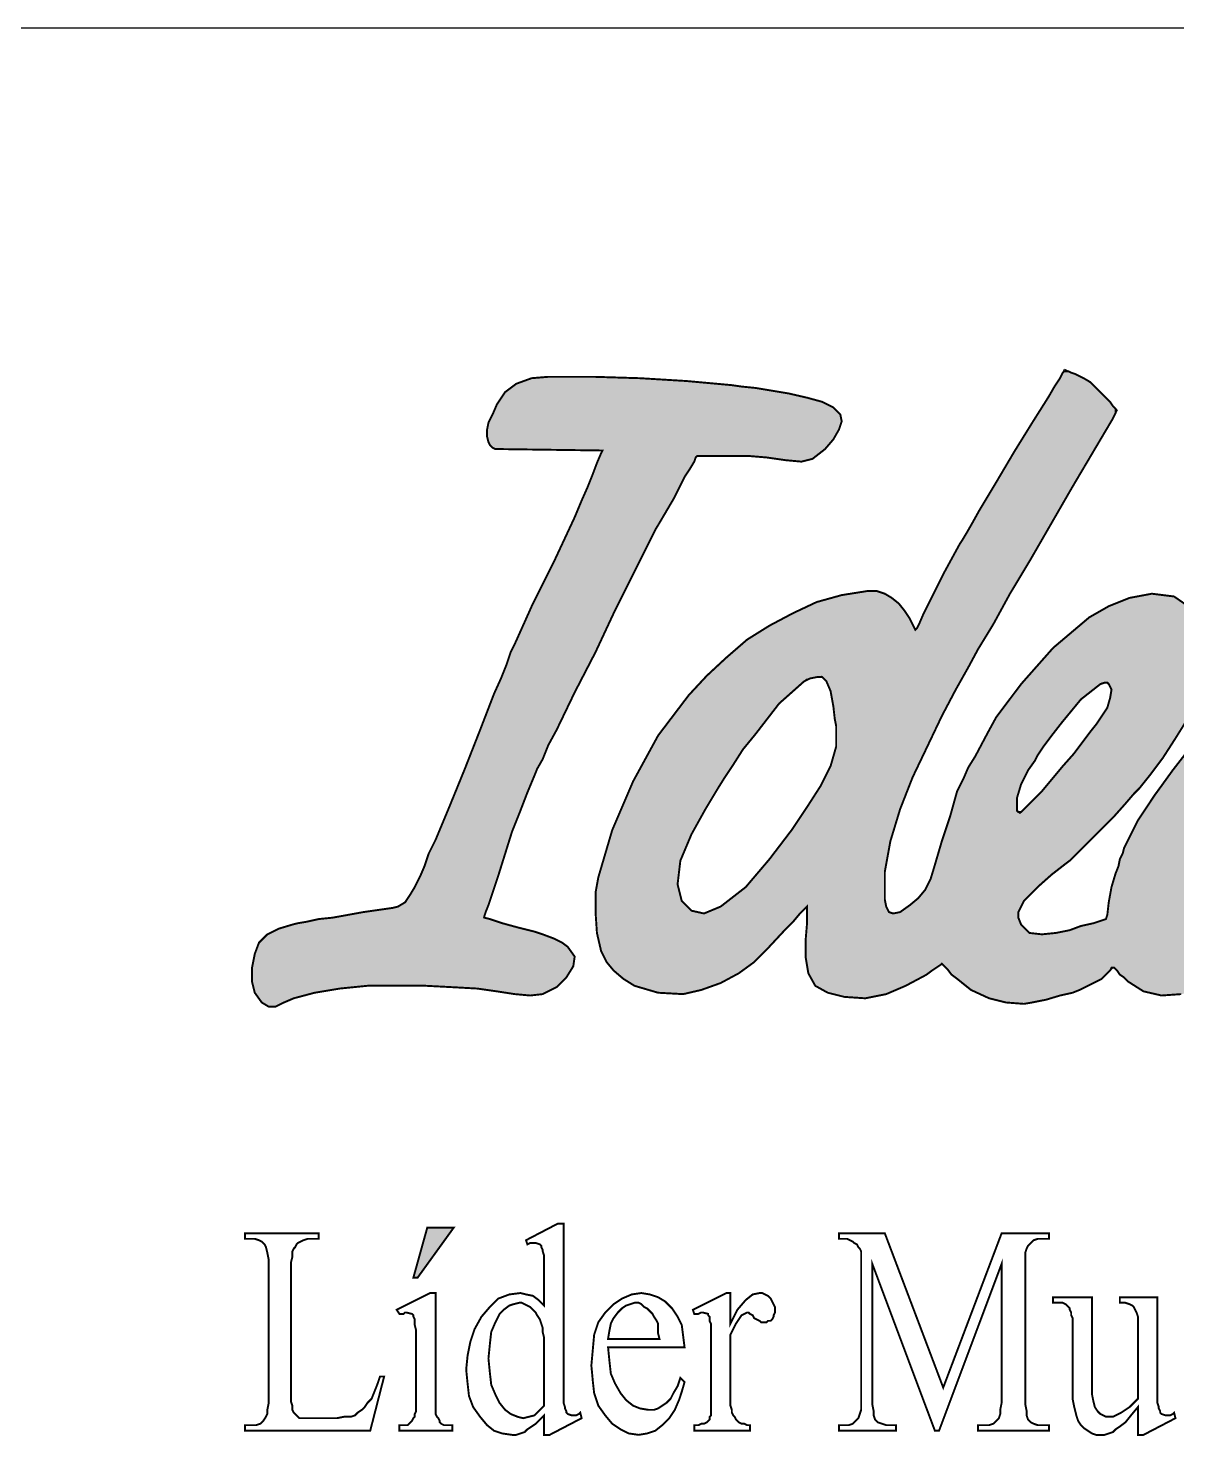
# Model space of a CAD drawing. Extents: x 15445 to 21745, y -5725 to 3185.
# Drawn here: x 16810.1 to 17184.6, y -4533.8 to -4074.7 of the extents above; entities that cross this region are included whole.
import ezdxf

# ---------------------------------------------------------------- set-up
doc = ezdxf.new("R2010")
doc.units = 0
doc.header["$LTSCALE"] = 200
doc.header["$MEASUREMENT"] = 0
doc.layers.get('0').update_dxf_attribs({"linetype": 'CONTINUOUS'})
for name, color, linetype in [('CAMADA_1', 7, 'CONTINUOUS'), ('FINA', 7, 'CONTINUOUS'), ('RAHMEN07', 5, 'CONTINUOUS')]:
    doc.layers.add(name, color=color, linetype=linetype)

msp = doc.modelspace()

# ---------------------------------------------------------------- hatches: boundary and pattern name
at = {"linetype": 'CONTINUOUS'}
h = msp.add_hatch(color=5, dxfattribs=at)
h.paths.add_polyline_path([(17098.486, -4318.998), (17094.403, -4329.428), (17091.229, -4339.859), (17089.416, -4349.836), (17089.416, -4358.906), (17089.869, -4361.173), (17090.777, -4362.987), (17092.136, -4363.441), (17094.403, -4362.987), (17097.578, -4360.72), (17100.3, -4358.452), (17102.567, -4355.731), (17104.38, -4352.103), (17105.741, -4347.569), (17108.008, -4339.859), (17110.73, -4331.696), (17112.997, -4323.533), (17113.903, -4321.719), (17115.264, -4318.998), (17116.624, -4315.825), (17118.892, -4312.196), (17122.974, -4304.487), (17125.695, -4299.498), (17133.858, -4288.615), (17144.288, -4276.825), (17150.182, -4271.835), (17156.078, -4266.848), (17162.426, -4263.22), (17169.23, -4260.499), (17176.485, -4259.139), (17183.74, -4260.045), (17189.636, -4264.127), (17194.171, -4270.475), (17195.53, -4276.825), (17194.625, -4284.08), (17191.904, -4291.336), (17188.729, -4299.045), (17184.194, -4306.301), (17180.113, -4312.65), (17176.031, -4318.091), (17172.404, -4322.626), (17170.589, -4324.441), (17167.868, -4327.615), (17164.241, -4331.696), (17160.159, -4335.777), (17156.078, -4339.859), (17152.45, -4343.487), (17149.729, -4346.207), (17147.915, -4347.569), (17143.835, -4350.743), (17139.752, -4354.371), (17136.579, -4357.545), (17134.764, -4359.359), (17133.858, -4361.173), (17132.951, -4362.987), (17132.951, -4364.8), (17133.858, -4367.067), (17136.579, -4369.789), (17140.659, -4370.242), (17145.194, -4369.789), (17149.729, -4368.882), (17153.357, -4367.521), (17157.438, -4366.614), (17160.159, -4365.708), (17161.52, -4365.254), (17161.974, -4363.893), (17162.426, -4359.812), (17163.333, -4354.823), (17164.694, -4350.289), (17165.601, -4348.022), (17166.055, -4345.754), (17166.962, -4343.941), (17167.415, -4342.126), (17171.95, -4333.057), (17177.392, -4324.894), (17183.287, -4316.731), (17189.636, -4308.568), (17204.147, -4293.603), (17220.019, -4279.546), (17226.822, -4274.104), (17233.624, -4270.022), (17240.88, -4266.395), (17248.589, -4264.58), (17255.391, -4264.127), (17263.554, -4265.034), (17267.635, -4266.395), (17270.357, -4268.208), (17272.171, -4270.475), (17272.624, -4274.104), (17272.171, -4275.918), (17271.717, -4277.731), (17271.264, -4279.092), (17271.264, -4281.359), (17271.717, -4282.719), (17273.531, -4284.534), (17274.892, -4284.534), (17276.706, -4284.08), (17279.244, -4282.811), (17282.083, -4283.756), (17284.032, -4286.682), (17283.508, -4290.882), (17282.601, -4296.324), (17280.787, -4302.22), (17278.519, -4308.568), (17275.798, -4314.918), (17273.985, -4320.812), (17271.717, -4324.894), (17270.81, -4327.161), (17268.542, -4332.149), (17266.275, -4337.138), (17264.008, -4342.126), (17261.741, -4347.115), (17260.834, -4349.382), (17259.926, -4352.103), (17259.472, -4354.823), (17259.472, -4357.545), (17259.926, -4359.359), (17261.287, -4360.266), (17263.101, -4359.812), (17264.914, -4358.906), (17269.45, -4354.371), (17273.985, -4348.022), (17278.065, -4341.22), (17280.787, -4335.777), (17290.763, -4316.277), (17300.74, -4296.324), (17310.718, -4276.371), (17320.693, -4256.87), (17324.775, -4249.162), (17329.31, -4240.545), (17334.751, -4231.022), (17341.1, -4221.499), (17347.903, -4211.976), (17355.158, -4203.812), (17362.868, -4197.465), (17371.03, -4192.929), (17375.566, -4191.569), (17380.1, -4191.569), (17384.635, -4192.476), (17387.809, -4195.197), (17390.076, -4200.186), (17390.53, -4206.08), (17389.624, -4211.522), (17387.809, -4217.871), (17383.274, -4230.115), (17377.833, -4241.906), (17371.937, -4253.243), (17365.135, -4264.127), (17362.868, -4267.754), (17358.786, -4273.196), (17353.345, -4280.452), (17346.541, -4289.069), (17332.484, -4307.66), (17319.787, -4324.894), (17313.437, -4334.417), (17308.449, -4343.941), (17305.274, -4353.916), (17303.915, -4364.8), (17304.368, -4370.242), (17305.274, -4376.592), (17307.089, -4382.94), (17310.718, -4387.474), (17311.623, -4387.928), (17312.531, -4388.835), (17313.437, -4389.289), (17314.8, -4389.971), (17316.461, -4392.463), (17315.705, -4394.731), (17314.98, -4396.907), (17313.891, -4397.453), (17312.983, -4398.358), (17307.543, -4401.533), (17301.193, -4402.44), (17294.844, -4401.079), (17289.403, -4398.358), (17285.775, -4395.638), (17283.508, -4392.009), (17282.148, -4387.928), (17281.24, -4382.94), (17280.787, -4379.313), (17280.787, -4376.138), (17280.219, -4372.171), (17278.973, -4373.417), (17276.252, -4376.592), (17272.171, -4380.219), (17268.996, -4383.394), (17266.953, -4385.435), (17264.914, -4386.115), (17264.008, -4387.022), (17258.566, -4389.743), (17252.217, -4391.103), (17245.868, -4390.649), (17239.519, -4387.928), (17238.159, -4386.568), (17236.346, -4384.753), (17234.985, -4382.033), (17234.077, -4379.313), (17233.172, -4378.405), (17234.077, -4376.592), (17234.52, -4357.102), (17230.904, -4360.72), (17227.275, -4364.8), (17223.194, -4368.882), (17215.939, -4376.138), (17208.682, -4381.58), (17200.973, -4386.115), (17191.904, -4388.835), (17186.007, -4389.743), (17179.66, -4390.195), (17173.764, -4388.835), (17168.776, -4385.661), (17167.415, -4384.301), (17166.055, -4383.394), (17165.148, -4382.033), (17164.241, -4381.126), (17163.786, -4381.126), (17161.52, -4383.394), (17160.159, -4384.753), (17158.345, -4385.661), (17155.625, -4387.022), (17152.904, -4388.382), (17150.636, -4389.289), (17146.554, -4390.195), (17142.02, -4391.556), (17137.485, -4392.463), (17134.764, -4392.917), (17128.868, -4392.463), (17123.428, -4391.103), (17117.531, -4388.382), (17112.997, -4384.753), (17111.182, -4383.394), (17109.823, -4381.58), (17108.462, -4380.219), (17108.099, -4379.856), (17106.194, -4381.126), (17104.834, -4382.033), (17103.021, -4383.394), (17096.218, -4387.022), (17089.869, -4389.743), (17083.066, -4391.103), (17076.264, -4390.649), (17070.822, -4389.289), (17066.741, -4387.022), (17064.474, -4382.94), (17063.567, -4377.498), (17063.567, -4372.51), (17064.021, -4367.067), (17064.021, -4362.987), (17064.021, -4361.173), (17061.753, -4363.441), (17059.486, -4366.161), (17056.765, -4368.882), (17050.869, -4375.231), (17046.788, -4379.313), (17041.8, -4382.94), (17035.904, -4386.115), (17029.555, -4388.382), (17023.66, -4389.743), (17015.497, -4389.289), (17007.788, -4387.022), (17004.16, -4384.753), (17000.985, -4382.033), (16998.719, -4379.313), (16996.904, -4375.684), (16995.544, -4369.789), (16995.091, -4362.987), (16995.091, -4356.638), (16995.998, -4351.649), (17000.532, -4336.231), (17007.334, -4320.359), (17015.497, -4305.395), (17025.474, -4292.244), (17031.37, -4285.894), (17037.718, -4280), (17044.521, -4274.104), (17051.777, -4269.569), (17059.486, -4265.487), (17067.195, -4261.86), (17075.357, -4259.591), (17083.974, -4258.232), (17086.695, -4258.232), (17089.416, -4259.139), (17091.683, -4260.499), (17093.95, -4262.314), (17095.764, -4264.58), (17097.578, -4267.301), (17098.938, -4270.022), (17099.392, -4270.929), (17099.846, -4270.475), (17100.752, -4268.662), (17102.113, -4265.487), (17103.926, -4261.86), (17108.462, -4252.79), (17113.903, -4242.813), (17114.81, -4241.453), (17116.172, -4239.184), (17117.985, -4236.011), (17120.253, -4231.929), (17125.695, -4222.86), (17131.589, -4212.883), (17137.485, -4203.359), (17142.927, -4194.743), (17144.74, -4191.569), (17146.554, -4188.848), (17148.006, -4185.945), (17150.182, -4187.035), (17151.543, -4187.488), (17154.265, -4188.848), (17156.532, -4190.207), (17158.799, -4192.476), (17161.52, -4195.197), (17162.88, -4196.558), (17163.787, -4197.917), (17165.147, -4199.279), (17163.787, -4201.999), (17150.636, -4224.22), (17137.033, -4247.801), (17130.229, -4259.139), (17124.787, -4269.116), (17119.799, -4277.278), (17116.624, -4283.173), (17112.543, -4290.429), (17108.008, -4299.045), (17103.473, -4308.568)])
h.paths.add_polyline_path([(17327.496, -4286.801), (17327.496, -4284.534), (17328.856, -4280.452), (17330.217, -4276.371), (17331.577, -4273.65), (17333.844, -4269.116), (17336.565, -4263.22), (17339.74, -4256.87), (17343.368, -4250.068), (17347.449, -4243.267), (17351.077, -4237.371), (17354.705, -4231.929), (17358.333, -4228.302), (17359.692, -4226.94), (17361.509, -4225.127), (17362.868, -4225.127), (17362.414, -4226.033), (17361.507, -4229.208), (17359.693, -4233.744), (17357.425, -4238.732), (17355.158, -4243.719), (17352.891, -4248.709), (17351.077, -4252.79), (17349.716, -4255.511), (17345.635, -4263.22), (17341.1, -4271.383), (17335.659, -4279.092), (17328.856, -4285.894)], flags=16)
h.paths.add_polyline_path([(17238.612, -4302.22), (17236.798, -4304.034), (17233.624, -4307.208), (17230.45, -4310.382), (17227.275, -4313.557), (17225.462, -4315.825), (17223.194, -4318.091), (17221.833, -4320.359), (17221.38, -4322.626), (17221.833, -4324.441), (17223.194, -4325.346), (17224.555, -4325.802), (17227.358, -4326.501), (17228.461, -4329.815), (17226.368, -4332.603), (17222.741, -4337.592), (17217.299, -4344.394), (17211.403, -4350.743), (17206.868, -4355.277), (17204.147, -4357.545), (17200.973, -4360.266), (17196.137, -4363.893), (17193.715, -4363.893), (17192.357, -4362.533), (17191.108, -4361.282), (17190.543, -4358.452), (17189.876, -4355.119), (17190.996, -4351.197), (17192.357, -4347.569), (17194.171, -4344.394), (17195.623, -4340.765), (17197.799, -4338.046), (17200.066, -4334.417), (17202.334, -4330.79), (17207.322, -4323.533), (17211.403, -4318.091), (17215.485, -4313.103), (17220.926, -4306.754), (17226.822, -4299.952), (17232.263, -4295.416), (17233.171, -4294.964), (17235.211, -4293.603), (17236.346, -4293.603), (17238.716, -4293.01), (17239.973, -4296.776), (17239.973, -4298.591), (17239.973, -4300.177)], flags=16)
h.paths.add_polyline_path([(17163.333, -4290.429), (17162.88, -4293.149), (17161.974, -4296.324), (17160.159, -4299.045), (17158.345, -4301.766), (17156.532, -4304.034), (17153.811, -4307.66), (17151.09, -4311.289), (17147.461, -4315.371), (17140.659, -4323.533), (17135.218, -4328.975), (17134.31, -4329.882), (17133.405, -4330.79), (17132.497, -4329.882), (17132.497, -4325.802), (17133.858, -4321.266), (17136.123, -4316.731), (17138.392, -4313.557), (17139.299, -4311.743), (17141.113, -4309.021), (17143.835, -4305.395), (17147.008, -4301.313), (17153.357, -4293.603), (17160.282, -4288.161), (17162.2, -4288.161)], flags=16)
h.paths.add_polyline_path([(17073.544, -4309.021), (17071.73, -4315.371), (17068.555, -4321.719), (17064.474, -4328.069), (17059.032, -4336.231), (17051.777, -4345.754), (17044.067, -4354.823), (17035.904, -4361.173), (17030.462, -4363.441), (17026.38, -4362.533), (17023.206, -4359.359), (17021.845, -4353.916), (17022.753, -4346.207), (17026.38, -4337.592), (17030.916, -4329.428), (17034.996, -4322.626), (17037.264, -4318.998), (17039.985, -4314.918), (17043.16, -4309.929), (17047.241, -4304.941), (17054.95, -4294.964), (17063.904, -4287.006), (17068.706, -4286.045), (17070.37, -4287.709), (17071.73, -4290.882), (17072.636, -4295.87), (17073.09, -4299.952), (17073.544, -4302.22)], flags=16)
at = {"layer": 'RAHMEN07', "linetype": 'CONTINUOUS'}
msp.add_hatch(color=256, dxfattribs=at).paths.add_polyline_path([(16967.882, -4336.684), (16970.603, -4329.882), (16972.869, -4323.987), (16975.137, -4318.544), (16976.043, -4316.277), (16977.858, -4313.103), (16979.672, -4308.568), (16982.393, -4303.58), (16988.289, -4291.336), (16995.091, -4278.185), (17001.439, -4264.58), (17007.788, -4251.883), (17010.509, -4246.44), (17012.776, -4241.906), (17014.59, -4238.278), (17015.951, -4236.011), (17020.486, -4228.302), (17024.114, -4221.045), (17025.927, -4218.324), (17027.288, -4216.058), (17027.893, -4214.243), (17029.101, -4214.243), (17030.916, -4214.243), (17034.091, -4214.243), (17037.718, -4214.243), (17045.427, -4214.243), (17050.869, -4214.697), (17057.218, -4215.603), (17062.207, -4216.058), (17065.834, -4215.15), (17069.916, -4211.976), (17072.636, -4208.801), (17074.451, -4205.627), (17075.357, -4202.907), (17074.905, -4200.638), (17072.636, -4198.372), (17069.008, -4196.558), (17064.021, -4195.197), (17058.124, -4193.836), (17052.683, -4192.929), (17047.241, -4192.022), (17042.706, -4191.569), (17039.532, -4191.115), (17024.566, -4189.755), (17009.602, -4188.848), (16994.637, -4188.394), (16979.672, -4188.394), (16974.23, -4188.848), (16969.242, -4190.661), (16965.613, -4193.383), (16962.894, -4197.465), (16961.532, -4200.638), (16960.173, -4203.359), (16959.719, -4205.627), (16959.719, -4207.895), (16960.173, -4209.709), (16960.625, -4210.616), (16961.532, -4211.522), (16962.438, -4211.976), (16962.894, -4211.976), (16963.346, -4211.976), (16963.8, -4211.976), (16964.707, -4211.976), (16997.358, -4212.43), (16996.904, -4213.337), (16995.544, -4216.51), (16994.183, -4220.139), (16992.37, -4224.673), (16990.556, -4228.754), (16988.289, -4234.196), (16985.114, -4240.999), (16981.94, -4247.801), (16974.684, -4262.314), (16968.788, -4275.464), (16967.428, -4278.185), (16966.067, -4282.265), (16964.253, -4286.801), (16961.986, -4291.79), (16957.451, -4303.58), (16952.463, -4316.277), (16947.474, -4328.521), (16942.939, -4339.405), (16940.672, -4343.941), (16939.312, -4348.022), (16937.951, -4351.197), (16937.043, -4353.01), (16936.138, -4354.823), (16934.777, -4357.091), (16932.963, -4359.812), (16930.695, -4361.173), (16928.882, -4361.627), (16919.358, -4362.987), (16909.381, -4364.8), (16904.846, -4365.254), (16900.766, -4366.161), (16898.044, -4366.614), (16896.231, -4367.067), (16891.695, -4368.428), (16888.068, -4370.242), (16885.347, -4372.963), (16883.985, -4376.592), (16883.08, -4381.126), (16883.08, -4385.661), (16883.985, -4389.289), (16886.254, -4392.463), (16888.521, -4393.824), (16890.789, -4393.824), (16893.51, -4392.463), (16896.683, -4391.103), (16903.487, -4389.289), (16911.649, -4387.928), (16920.719, -4387.022), (16930.241, -4387.022), (16939.766, -4387.022), (16948.381, -4387.474), (16956.544, -4387.928), (16962.894, -4388.835), (16968.788, -4389.743), (16973.776, -4390.195), (16977.858, -4389.743), (16982.393, -4387.474), (16985.568, -4384.301), (16987.835, -4380.672), (16988.289, -4377.498), (16986.02, -4374.323), (16984.207, -4372.963), (16981.486, -4371.603), (16977.858, -4370.242), (16975.137, -4369.336), (16969.695, -4367.975), (16964.707, -4366.614), (16960.625, -4365.254), (16958.672, -4364.765), (16959.265, -4362.987), (16960.173, -4360.72), (16961.079, -4357.999), (16963.346, -4351.197), (16965.613, -4343.941)])

# ---------------------------------------------------------------- linework, layer by layer
at = {"color": 5, "linetype": 'CONTINUOUS'}
for points in [[(17186.007, -4389.743), (17179.66, -4390.195), (17173.764, -4388.835), (17168.776, -4385.661), (17167.415, -4384.301), (17166.055, -4383.394), (17165.148, -4382.033), (17164.241, -4381.126), (17163.786, -4381.126), (17161.52, -4383.394), (17160.159, -4384.753), (17158.345, -4385.661), (17155.625, -4387.022), (17152.904, -4388.382), (17150.636, -4389.289), (17146.554, -4390.195), (17142.02, -4391.556), (17137.485, -4392.463), (17134.764, -4392.917), (17128.868, -4392.463), (17123.428, -4391.103), (17117.531, -4388.382), (17112.997, -4384.753), (17111.182, -4383.394), (17109.823, -4381.58), (17108.462, -4380.219), (17108.099, -4379.856), (17106.194, -4381.126), (17104.834, -4382.033), (17103.021, -4383.394), (17096.218, -4387.022), (17089.869, -4389.743), (17083.066, -4391.103), (17076.264, -4390.649), (17070.822, -4389.289), (17066.741, -4387.022), (17064.474, -4382.94), (17063.567, -4377.498), (17063.567, -4372.51), (17064.021, -4367.067), (17064.021, -4362.987), (17064.021, -4361.173), (17061.753, -4363.441), (17059.486, -4366.161), (17056.765, -4368.882), (17050.869, -4375.231), (17046.788, -4379.313), (17041.8, -4382.94), (17035.904, -4386.115), (17029.555, -4388.382), (17023.66, -4389.743), (17015.497, -4389.289), (17007.788, -4387.022), (17004.16, -4384.753), (17000.985, -4382.033), (16998.719, -4379.313), (16996.904, -4375.684), (16995.544, -4369.789), (16995.091, -4362.987), (16995.091, -4356.638), (16995.998, -4351.649), (17000.532, -4336.231), (17007.334, -4320.359), (17015.497, -4305.395), (17025.474, -4292.244), (17031.37, -4285.894), (17037.718, -4280), (17044.521, -4274.104), (17051.777, -4269.569), (17059.486, -4265.487), (17067.195, -4261.86), (17075.357, -4259.591), (17083.974, -4258.232), (17086.695, -4258.232), (17089.416, -4259.139), (17091.683, -4260.499), (17093.95, -4262.314), (17095.764, -4264.58), (17097.578, -4267.301), (17098.938, -4270.022), (17099.392, -4270.929), (17099.846, -4270.475), (17100.752, -4268.662), (17102.113, -4265.487), (17103.926, -4261.86), (17108.462, -4252.79), (17113.903, -4242.813), (17114.81, -4241.453), (17116.172, -4239.184), (17117.985, -4236.011), (17120.253, -4231.929), (17125.695, -4222.86), (17131.589, -4212.883), (17137.485, -4203.359), (17142.927, -4194.743), (17144.74, -4191.569), (17146.554, -4188.848), (17148.006, -4185.945), (17150.182, -4187.035), (17151.543, -4187.488), (17154.265, -4188.848), (17156.532, -4190.207), (17158.799, -4192.476), (17161.52, -4195.197), (17162.88, -4196.558), (17163.787, -4197.917), (17165.147, -4199.279), (17163.787, -4201.999), (17150.636, -4224.22), (17137.033, -4247.801), (17130.229, -4259.139), (17124.787, -4269.116), (17119.799, -4277.278), (17116.624, -4283.173), (17112.543, -4290.429), (17108.008, -4299.045), (17103.473, -4308.568), (17098.486, -4318.998), (17094.403, -4329.428), (17091.229, -4339.859), (17089.416, -4349.836), (17089.416, -4358.906), (17089.869, -4361.173), (17090.777, -4362.987), (17092.136, -4363.441), (17094.403, -4362.987), (17097.578, -4360.72), (17100.3, -4358.452), (17102.567, -4355.731), (17104.38, -4352.103), (17105.741, -4347.569), (17108.008, -4339.859), (17110.73, -4331.696), (17112.997, -4323.533), (17113.903, -4321.719), (17115.264, -4318.998), (17116.624, -4315.825), (17118.892, -4312.196), (17122.974, -4304.487), (17125.695, -4299.498), (17133.858, -4288.615), (17144.288, -4276.825), (17150.182, -4271.835), (17156.078, -4266.848), (17162.426, -4263.22), (17169.23, -4260.499), (17176.485, -4259.139), (17183.74, -4260.045), (17189.636, -4264.127)], [(17188.729, -4299.045), (17184.194, -4306.301), (17180.113, -4312.65), (17176.031, -4318.091), (17172.404, -4322.626), (17170.589, -4324.441), (17167.868, -4327.615), (17164.241, -4331.696), (17160.159, -4335.777), (17156.078, -4339.859), (17152.45, -4343.487), (17149.729, -4346.207), (17147.915, -4347.569), (17143.835, -4350.743), (17139.752, -4354.371), (17136.579, -4357.545), (17134.764, -4359.359), (17133.858, -4361.173), (17132.951, -4362.987), (17132.951, -4364.8), (17133.858, -4367.067), (17136.579, -4369.789), (17140.659, -4370.242), (17145.194, -4369.789), (17149.729, -4368.882), (17153.357, -4367.521), (17157.438, -4366.614), (17160.159, -4365.708), (17161.52, -4365.254), (17161.974, -4363.893), (17162.426, -4359.812), (17163.333, -4354.823), (17164.694, -4350.289), (17165.601, -4348.022), (17166.055, -4345.754), (17166.962, -4343.941), (17167.415, -4342.126), (17171.95, -4333.057), (17177.392, -4324.894), (17183.287, -4316.731), (17189.636, -4308.568)]]:
    msp.add_lwpolyline(points, dxfattribs=at)
for points in [[(17073.544, -4309.021), (17071.73, -4315.371), (17068.555, -4321.719), (17064.474, -4328.069), (17059.032, -4336.231), (17051.777, -4345.754), (17044.067, -4354.823), (17035.904, -4361.173), (17030.462, -4363.441), (17026.38, -4362.533), (17023.206, -4359.359), (17021.845, -4353.916), (17022.753, -4346.207), (17026.38, -4337.592), (17030.916, -4329.428), (17034.996, -4322.626), (17037.264, -4318.998), (17039.985, -4314.918), (17043.16, -4309.929), (17047.241, -4304.941), (17054.95, -4294.964), (17063.904, -4287.006), (17068.706, -4286.045), (17070.37, -4287.709), (17071.73, -4290.882), (17072.636, -4295.87), (17073.09, -4299.952), (17073.544, -4302.22)], [(17163.333, -4290.429), (17162.88, -4293.149), (17161.974, -4296.324), (17160.159, -4299.045), (17158.345, -4301.766), (17156.532, -4304.034), (17153.811, -4307.66), (17151.09, -4311.289), (17147.461, -4315.371), (17140.659, -4323.533), (17135.218, -4328.975), (17134.31, -4329.882), (17133.405, -4330.79), (17132.497, -4329.882), (17132.497, -4325.802), (17133.858, -4321.266), (17136.123, -4316.731), (17138.392, -4313.557), (17139.299, -4311.743), (17141.113, -4309.021), (17143.835, -4305.395), (17147.008, -4301.313), (17153.357, -4293.603), (17160.282, -4288.161), (17162.2, -4288.161)]]:
    msp.add_lwpolyline(points, close=True, dxfattribs=at)
at = {"layer": 'CAMADA_1', "color": 5, "linetype": 'CONTINUOUS', "const_width": 0.63}
for points in [[(17189.636, -4264.127), (17183.74, -4260.045), (17176.485, -4259.139), (17169.23, -4260.499), (17162.426, -4263.22), (17156.078, -4266.848), (17150.182, -4271.835), (17144.288, -4276.825), (17133.858, -4288.615), (17125.695, -4299.498), (17122.974, -4304.487), (17118.892, -4312.196), (17116.624, -4315.825), (17115.264, -4318.998), (17113.903, -4321.719), (17112.997, -4323.533), (17110.73, -4331.696), (17108.008, -4339.859), (17105.741, -4347.569), (17104.38, -4352.103), (17102.567, -4355.731), (17100.3, -4358.452), (17097.578, -4360.72), (17094.403, -4362.987), (17092.136, -4363.441), (17090.777, -4362.987), (17089.869, -4361.173), (17089.416, -4358.906), (17089.416, -4349.836), (17091.229, -4339.859), (17094.403, -4329.428), (17098.486, -4318.998), (17103.473, -4308.568), (17108.008, -4299.045), (17112.543, -4290.429), (17116.624, -4283.173), (17119.799, -4277.278), (17124.787, -4269.116), (17130.229, -4259.139), (17137.033, -4247.801), (17150.636, -4224.22), (17163.787, -4201.999), (17164.694, -4200.186), (17164.694, -4198.825), (17163.787, -4197.917), (17162.88, -4196.558), (17161.52, -4195.197), (17158.799, -4192.476), (17156.532, -4190.207), (17154.265, -4188.848), (17151.543, -4187.488), (17150.182, -4187.035), (17149.275, -4186.581), (17148.823, -4186.581), (17147.915, -4186.581), (17147.461, -4187.035), (17146.554, -4188.848), (17144.74, -4191.569), (17142.927, -4194.743), (17137.485, -4203.359), (17131.589, -4212.883), (17125.695, -4222.86), (17120.253, -4231.929), (17117.985, -4236.011), (17116.172, -4239.184), (17114.81, -4241.453), (17113.903, -4242.813), (17108.462, -4252.79), (17103.926, -4261.86), (17102.113, -4265.487), (17100.752, -4268.662), (17099.846, -4270.475), (17099.392, -4270.929), (17098.938, -4270.022), (17097.578, -4267.301), (17095.764, -4264.58), (17093.95, -4262.314), (17091.683, -4260.499), (17089.416, -4259.139), (17086.695, -4258.232), (17083.974, -4258.232), (17075.357, -4259.591), (17067.195, -4261.86), (17059.486, -4265.487), (17051.777, -4269.569), (17044.521, -4274.104), (17037.718, -4280), (17031.37, -4285.894), (17025.474, -4292.244), (17015.497, -4305.395), (17007.334, -4320.359), (17000.532, -4336.231), (16995.998, -4351.649), (16995.091, -4356.638), (16995.091, -4362.987), (16995.544, -4369.789), (16996.904, -4375.684), (16998.719, -4379.313), (17000.985, -4382.033), (17004.16, -4384.753), (17007.788, -4387.022), (17015.497, -4389.289), (17023.66, -4389.743), (17029.555, -4388.382), (17035.904, -4386.115), (17041.8, -4382.94), (17046.788, -4379.313), (17050.869, -4375.231), (17056.765, -4368.882), (17059.486, -4366.161), (17061.753, -4363.441), (17063.567, -4361.627), (17064.021, -4361.173), (17064.021, -4362.987), (17064.021, -4367.067), (17063.567, -4372.51), (17063.567, -4377.498), (17064.474, -4382.94), (17066.741, -4387.022), (17070.822, -4389.289), (17076.264, -4390.649), (17083.066, -4391.103), (17089.869, -4389.743), (17096.218, -4387.022), (17103.021, -4383.394), (17104.834, -4382.033), (17106.194, -4381.126), (17107.555, -4380.219), (17108.008, -4379.765), (17108.462, -4380.219), (17109.823, -4381.58), (17111.182, -4383.394), (17112.997, -4384.753), (17117.531, -4388.382), (17123.428, -4391.103), (17128.868, -4392.463), (17134.764, -4392.917), (17137.485, -4392.463), (17142.02, -4391.556), (17146.554, -4390.195), (17150.636, -4389.289), (17152.904, -4388.382), (17155.625, -4387.022), (17158.345, -4385.661), (17160.159, -4384.753), (17161.52, -4383.394), (17162.88, -4382.033), (17163.333, -4381.126), (17164.241, -4381.126), (17165.148, -4382.033), (17166.055, -4383.394), (17167.415, -4384.301), (17168.776, -4385.661), (17173.764, -4388.835), (17179.66, -4390.195), (17186.007, -4389.743)], [(16964.707, -4211.976), (16997.358, -4212.43), (16996.904, -4213.337), (16995.544, -4216.51), (16994.183, -4220.139), (16992.37, -4224.673), (16990.556, -4228.754), (16988.289, -4234.196), (16985.114, -4240.999), (16981.94, -4247.801), (16974.684, -4262.314), (16968.788, -4275.464), (16967.428, -4278.185), (16966.067, -4282.265), (16964.253, -4286.801), (16961.986, -4291.79), (16957.451, -4303.58), (16952.463, -4316.277), (16947.474, -4328.521), (16942.939, -4339.405), (16940.672, -4343.941), (16939.312, -4348.022), (16937.951, -4351.197), (16937.043, -4353.01), (16936.138, -4354.823), (16934.777, -4357.091), (16932.963, -4359.812), (16930.695, -4361.173), (16928.882, -4361.627), (16919.358, -4362.987), (16909.381, -4364.8), (16904.846, -4365.254), (16900.766, -4366.161), (16898.044, -4366.614), (16896.231, -4367.067), (16891.695, -4368.428), (16888.068, -4370.242), (16885.347, -4372.963), (16883.985, -4376.592), (16883.08, -4381.126), (16883.08, -4385.661), (16883.985, -4389.289), (16886.254, -4392.463), (16888.521, -4393.824), (16890.789, -4393.824), (16893.51, -4392.463), (16896.683, -4391.103), (16903.487, -4389.289), (16911.649, -4387.928), (16920.719, -4387.022), (16930.241, -4387.022), (16939.766, -4387.022), (16948.381, -4387.474), (16956.544, -4387.928), (16962.894, -4388.835), (16968.788, -4389.743), (16973.776, -4390.195), (16977.858, -4389.743), (16982.393, -4387.474), (16985.568, -4384.301), (16987.835, -4380.672), (16988.289, -4377.498), (16986.02, -4374.323), (16984.207, -4372.963), (16981.486, -4371.603), (16977.858, -4370.242), (16975.137, -4369.336), (16969.695, -4367.975), (16964.707, -4366.614), (16960.625, -4365.254), (16958.812, -4364.8), (16958.812, -4364.346), (16959.265, -4362.987), (16960.173, -4360.72), (16961.079, -4357.999), (16963.346, -4351.197), (16965.613, -4343.941), (16967.882, -4336.684), (16970.603, -4329.882), (16972.869, -4323.987), (16975.137, -4318.544), (16976.043, -4316.277), (16977.858, -4313.103), (16979.672, -4308.568), (16982.393, -4303.58), (16988.289, -4291.336), (16995.091, -4278.185), (17001.439, -4264.58), (17007.788, -4251.883), (17010.509, -4246.44), (17012.776, -4241.906), (17014.59, -4238.278), (17015.951, -4236.011), (17020.486, -4228.302), (17024.114, -4221.045), (17025.927, -4218.324), (17027.288, -4216.058), (17027.742, -4214.697), (17028.195, -4214.243), (17029.101, -4214.243), (17030.916, -4214.243), (17034.091, -4214.243), (17037.718, -4214.243), (17045.427, -4214.243), (17050.869, -4214.697), (17057.218, -4215.603), (17062.207, -4216.058), (17065.834, -4215.15), (17069.916, -4211.976), (17072.636, -4208.801), (17074.451, -4205.627), (17075.357, -4202.907), (17074.905, -4200.638), (17072.636, -4198.372), (17069.008, -4196.558), (17064.021, -4195.197), (17058.124, -4193.836), (17052.683, -4192.929), (17047.241, -4192.022), (17042.706, -4191.569), (17039.532, -4191.115), (17024.566, -4189.755), (17009.602, -4188.848), (16994.637, -4188.394), (16979.672, -4188.394), (16974.23, -4188.848), (16969.242, -4190.661), (16965.613, -4193.383), (16962.894, -4197.465), (16961.532, -4200.638), (16960.173, -4203.359), (16959.719, -4205.627), (16959.719, -4207.895), (16960.173, -4209.709), (16960.625, -4210.616), (16961.532, -4211.522), (16962.438, -4211.976), (16962.894, -4211.976), (16963.346, -4211.976), (16963.8, -4211.976), (16964.707, -4211.976)], [(17063.113, -4287.709), (17064.926, -4286.801), (17067.195, -4286.347), (17069.008, -4286.347), (17070.37, -4287.709), (17071.73, -4290.882), (17072.636, -4295.87), (17073.09, -4299.952), (17073.544, -4302.22), (17073.544, -4309.021), (17071.73, -4315.371), (17068.555, -4321.719), (17064.474, -4328.069), (17059.032, -4336.231), (17051.777, -4345.754), (17044.067, -4354.823), (17035.904, -4361.173), (17030.462, -4363.441), (17026.38, -4362.533), (17023.206, -4359.359), (17021.845, -4353.916), (17022.753, -4346.207), (17026.38, -4337.592), (17030.916, -4329.428), (17034.996, -4322.626), (17037.264, -4318.998), (17039.985, -4314.918), (17043.16, -4309.929), (17047.241, -4304.941), (17054.95, -4294.964), (17063.113, -4287.709)], [(17161.066, -4288.161), (17161.974, -4288.161), (17162.426, -4288.615), (17162.88, -4289.522), (17163.333, -4290.429), (17162.88, -4293.149), (17161.974, -4296.324), (17160.159, -4299.045), (17158.345, -4301.766), (17156.532, -4304.034), (17153.811, -4307.66), (17151.09, -4311.289), (17147.461, -4315.371), (17140.659, -4323.533), (17135.218, -4328.975), (17134.31, -4329.882), (17133.858, -4330.336), (17132.951, -4330.336), (17132.497, -4329.882), (17132.497, -4325.802), (17133.858, -4321.266), (17136.123, -4316.731), (17138.392, -4313.557), (17139.299, -4311.743), (17141.113, -4309.021), (17143.835, -4305.395), (17147.008, -4301.313), (17153.357, -4293.603), (17159.705, -4288.615), (17161.066, -4288.161)], [(17189.636, -4308.568), (17183.287, -4316.731), (17177.392, -4324.894), (17171.95, -4333.057), (17167.415, -4342.126), (17166.962, -4343.941), (17166.055, -4345.754), (17165.601, -4348.022), (17164.694, -4350.289), (17163.333, -4354.823), (17162.426, -4359.812), (17161.974, -4363.893), (17161.52, -4365.254), (17160.159, -4365.708), (17157.438, -4366.614), (17153.357, -4367.521), (17149.729, -4368.882), (17145.194, -4369.789), (17140.659, -4370.242), (17136.579, -4369.789), (17133.858, -4367.067), (17132.951, -4364.8), (17132.951, -4362.987), (17133.858, -4361.173), (17134.764, -4359.359), (17136.579, -4357.545), (17139.752, -4354.371), (17143.835, -4350.743), (17147.915, -4347.569), (17149.729, -4346.207), (17152.45, -4343.487), (17156.078, -4339.859), (17160.159, -4335.777), (17164.241, -4331.696), (17167.868, -4327.615), (17170.589, -4324.441), (17172.404, -4322.626), (17176.031, -4318.091), (17180.113, -4312.65), (17184.194, -4306.301), (17188.729, -4299.045)]]:
    msp.add_lwpolyline(points, dxfattribs=at)
at = {"layer": 'CAMADA_1', "color": 5, "linetype": 'CONTINUOUS'}
msp.add_lwpolyline([(16967.882, -4336.684), (16970.603, -4329.882), (16972.869, -4323.987), (16975.137, -4318.544), (16976.043, -4316.277), (16977.858, -4313.103), (16979.672, -4308.568), (16982.393, -4303.58), (16988.289, -4291.336), (16995.091, -4278.185), (17001.439, -4264.58), (17007.788, -4251.883), (17010.509, -4246.44), (17012.776, -4241.906), (17014.59, -4238.278), (17015.951, -4236.011), (17020.486, -4228.302), (17024.114, -4221.045), (17025.927, -4218.324), (17027.288, -4216.058), (17027.893, -4214.243), (17029.101, -4214.243), (17030.916, -4214.243), (17034.091, -4214.243), (17037.718, -4214.243), (17045.427, -4214.243), (17050.869, -4214.697), (17057.218, -4215.603), (17062.207, -4216.058), (17065.834, -4215.15), (17069.916, -4211.976), (17072.636, -4208.801), (17074.451, -4205.627), (17075.357, -4202.907), (17074.905, -4200.638), (17072.636, -4198.372), (17069.008, -4196.558), (17064.021, -4195.197), (17058.124, -4193.836), (17052.683, -4192.929), (17047.241, -4192.022), (17042.706, -4191.569), (17039.532, -4191.115), (17024.566, -4189.755), (17009.602, -4188.848), (16994.637, -4188.394), (16979.672, -4188.394), (16974.23, -4188.848), (16969.242, -4190.661), (16965.613, -4193.383), (16962.894, -4197.465), (16961.532, -4200.638), (16960.173, -4203.359), (16959.719, -4205.627), (16959.719, -4207.895), (16960.173, -4209.709), (16960.625, -4210.616), (16961.532, -4211.522), (16962.438, -4211.976), (16962.894, -4211.976), (16963.346, -4211.976), (16963.8, -4211.976), (16964.707, -4211.976), (16997.358, -4212.43), (16996.904, -4213.337), (16995.544, -4216.51), (16994.183, -4220.139), (16992.37, -4224.673), (16990.556, -4228.754), (16988.289, -4234.196), (16985.114, -4240.999), (16981.94, -4247.801), (16974.684, -4262.314), (16968.788, -4275.464), (16967.428, -4278.185), (16966.067, -4282.265), (16964.253, -4286.801), (16961.986, -4291.79), (16957.451, -4303.58), (16952.463, -4316.277), (16947.474, -4328.521), (16942.939, -4339.405), (16940.672, -4343.941), (16939.312, -4348.022), (16937.951, -4351.197), (16937.043, -4353.01), (16936.138, -4354.823), (16934.777, -4357.091), (16932.963, -4359.812), (16930.695, -4361.173), (16928.882, -4361.627), (16919.358, -4362.987), (16909.381, -4364.8), (16904.846, -4365.254), (16900.766, -4366.161), (16898.044, -4366.614), (16896.231, -4367.067), (16891.695, -4368.428), (16888.068, -4370.242), (16885.347, -4372.963), (16883.985, -4376.592), (16883.08, -4381.126), (16883.08, -4385.661), (16883.985, -4389.289), (16886.254, -4392.463), (16888.521, -4393.824), (16890.789, -4393.824), (16893.51, -4392.463), (16896.683, -4391.103), (16903.487, -4389.289), (16911.649, -4387.928), (16920.719, -4387.022), (16930.241, -4387.022), (16939.766, -4387.022), (16948.381, -4387.474), (16956.544, -4387.928), (16962.894, -4388.835), (16968.788, -4389.743), (16973.776, -4390.195), (16977.858, -4389.743), (16982.393, -4387.474), (16985.568, -4384.301), (16987.835, -4380.672), (16988.289, -4377.498), (16986.02, -4374.323), (16984.207, -4372.963), (16981.486, -4371.603), (16977.858, -4370.242), (16975.137, -4369.336), (16969.695, -4367.975), (16964.707, -4366.614), (16960.625, -4365.254), (16958.672, -4364.765), (16959.265, -4362.987), (16960.173, -4360.72), (16961.079, -4357.999), (16963.346, -4351.197), (16965.613, -4343.941)], close=True, dxfattribs=at)
at = {"layer": 'FINA'}
msp.add_line((21594.776, -4074.671), (15978.776, -4074.671), dxfattribs=at)
at = {"layer": 'FINA', "const_width": 0.63}
for points in [[(16924.801, -4514.451), (16923.893, -4517.172), (16922.986, -4519.439), (16922.079, -4521.707), (16920.719, -4523.068), (16919.811, -4524.427), (16918.905, -4525.334), (16917.544, -4526.242), (16916.637, -4527.149), (16915.277, -4527.602), (16913.01, -4527.602), (16910.742, -4528.056), (16908.021, -4528.056), (16903.94, -4528.056), (16901.672, -4528.056), (16899.859, -4528.056), (16898.498, -4528.056), (16898.044, -4527.602), (16896.683, -4526.242), (16896.23, -4525.334), (16896.23, -4523.974), (16895.776, -4522.614), (16895.776, -4520.8), (16895.776, -4479.986), (16895.776, -4477.266), (16896.23, -4475.452), (16896.23, -4473.637), (16896.683, -4472.73), (16897.137, -4472.277), (16897.591, -4471.37), (16898.044, -4470.916), (16898.951, -4470.463), (16899.859, -4470.009), (16901.219, -4469.556), (16902.579, -4469.556), (16904.847, -4469.556), (16904.847, -4467.742), (16880.812, -4467.742), (16880.812, -4469.556), (16882.625, -4469.556), (16883.986, -4469.556), (16885.347, -4470.009), (16886.254, -4470.463), (16887.161, -4471.37), (16887.614, -4472.277), (16888.068, -4474.091), (16888.521, -4476.359), (16888.521, -4479.079), (16888.521, -4520.8), (16888.521, -4523.068), (16888.068, -4525.334), (16888.068, -4526.695), (16887.614, -4527.602), (16886.707, -4528.963), (16885.8, -4529.869), (16884.44, -4530.323), (16882.625, -4530.323), (16880.812, -4530.323), (16880.812, -4532.137), (16921.626, -4532.137), (16926.161, -4514.451), (16924.801, -4514.451)], [(16948.835, -4465.928), (16940.218, -4465.928), (16935.684, -4482.253), (16937.044, -4482.253), (16948.835, -4465.928)], [(16978.311, -4527.149), (16978.311, -4533.498), (16980.126, -4533.498), (16990.556, -4528.056), (16990.102, -4526.242), (16989.648, -4526.695), (16988.741, -4527.149), (16988.288, -4527.149), (16987.381, -4527.149), (16986.02, -4526.695), (16985.567, -4526.242), (16985.567, -4525.788), (16985.114, -4524.881), (16985.114, -4524.427), (16984.66, -4523.068), (16984.66, -4521.253), (16984.66, -4518.532), (16984.66, -4514.905), (16984.66, -4464.568), (16982.847, -4464.568), (16972.416, -4470.009), (16972.869, -4471.37), (16973.776, -4470.916), (16974.23, -4470.916), (16975.137, -4470.916), (16975.59, -4470.916), (16976.951, -4471.37), (16977.404, -4471.823), (16977.404, -4472.277), (16977.858, -4473.184), (16977.858, -4473.637), (16978.311, -4474.998), (16978.311, -4476.812), (16978.311, -4479.532), (16978.311, -4482.707), (16978.311, -4491.323), (16976.497, -4489.51), (16974.683, -4488.149), (16972.416, -4487.696), (16970.603, -4487.242), (16966.974, -4487.696), (16963.346, -4489.056), (16960.625, -4491.776), (16957.905, -4494.951), (16955.637, -4499.032), (16954.276, -4503.114), (16953.369, -4507.649), (16952.916, -4512.183), (16953.369, -4516.718), (16953.823, -4520.8), (16955.183, -4524.427), (16957.451, -4527.602), (16959.718, -4530.323), (16961.986, -4532.137), (16964.707, -4533.044), (16967.881, -4533.498), (16969.242, -4533.498), (16970.603, -4533.044), (16971.963, -4532.591), (16972.869, -4531.683), (16974.23, -4530.776), (16975.59, -4529.869), (16976.951, -4528.509), (16978.311, -4527.149)], [(17105.741, -4532.137), (17107.101, -4532.137), (17127.508, -4477.719), (17127.508, -4520.8), (17127.508, -4523.068), (17127.054, -4525.334), (17127.054, -4526.695), (17126.601, -4528.056), (17125.695, -4528.963), (17124.788, -4529.869), (17123.427, -4530.323), (17122.066, -4530.323), (17119.799, -4530.323), (17119.799, -4532.137), (17142.927, -4532.137), (17142.927, -4530.323), (17140.659, -4530.323), (17139.299, -4530.323), (17137.939, -4529.869), (17137.032, -4529.416), (17136.124, -4528.509), (17135.671, -4527.149), (17135.671, -4525.788), (17135.217, -4523.521), (17135.217, -4520.8), (17135.217, -4479.079), (17135.217, -4476.359), (17135.217, -4474.091), (17135.671, -4472.73), (17136.124, -4471.823), (17137.032, -4470.916), (17137.939, -4470.009), (17139.299, -4469.556), (17140.659, -4469.556), (17142.927, -4469.556), (17142.927, -4467.742), (17127.508, -4467.742), (17108.462, -4518.078), (17089.415, -4467.742), (17074.451, -4467.742), (17074.451, -4469.556), (17075.811, -4469.556), (17077.171, -4469.556), (17078.078, -4470.009), (17078.985, -4470.463), (17079.439, -4470.916), (17080.346, -4471.37), (17080.799, -4472.277), (17081.253, -4472.73), (17081.706, -4473.637), (17081.706, -4475.452), (17081.706, -4476.812), (17081.706, -4479.079), (17081.706, -4520.8), (17081.706, -4523.068), (17081.706, -4525.334), (17081.253, -4526.695), (17080.799, -4528.056), (17079.892, -4528.963), (17078.985, -4529.869), (17077.625, -4530.323), (17076.264, -4530.323), (17074.451, -4530.323), (17074.451, -4532.137), (17093.043, -4532.137), (17093.043, -4530.323), (17091.229, -4530.323), (17089.869, -4530.323), (17088.508, -4529.869), (17087.149, -4529.416), (17086.242, -4528.509), (17085.788, -4527.149), (17085.788, -4525.788), (17085.335, -4523.521), (17085.335, -4520.8), (17085.335, -4477.719), (17105.741, -4532.137)], [(16942.939, -4487.242), (16941.125, -4487.242), (16930.242, -4492.683), (16931.149, -4494.044), (16931.602, -4494.044), (16932.509, -4494.044), (16932.963, -4493.59), (16933.417, -4493.59), (16935.23, -4494.044), (16935.684, -4494.497), (16935.684, -4494.951), (16936.137, -4495.858), (16936.137, -4496.312), (16936.137, -4497.672), (16936.591, -4499.486), (16936.591, -4502.207), (16936.591, -4505.381), (16936.591, -4522.161), (16936.591, -4523.974), (16936.591, -4525.788), (16936.137, -4526.695), (16936.137, -4527.602), (16935.684, -4528.056), (16935.23, -4528.963), (16934.777, -4529.416), (16934.323, -4529.869), (16933.87, -4530.323), (16932.963, -4530.323), (16932.056, -4530.323), (16931.149, -4530.323), (16931.149, -4532.137), (16948.381, -4532.137), (16948.381, -4530.323), (16947.021, -4530.323), (16946.114, -4530.323), (16945.66, -4530.323), (16944.753, -4529.869), (16944.3, -4529.416), (16944.3, -4528.963), (16943.846, -4528.056), (16943.393, -4527.602), (16942.939, -4526.695), (16942.939, -4525.788), (16942.939, -4523.974), (16942.939, -4522.161), (16942.939, -4487.242)], [(16978.311, -4523.974), (16976.497, -4525.788), (16975.137, -4527.149), (16973.323, -4527.602), (16971.509, -4528.056), (16969.695, -4527.602), (16967.427, -4526.695), (16965.613, -4525.334), (16963.8, -4523.068), (16962.439, -4520.346), (16961.079, -4517.172), (16960.625, -4513.091), (16960.172, -4508.556), (16960.625, -4504.021), (16961.079, -4499.94), (16962.439, -4496.765), (16963.8, -4494.044), (16965.16, -4492.683), (16966.974, -4491.323), (16968.335, -4490.87), (16970.149, -4490.417), (16971.056, -4490.417), (16971.963, -4490.87), (16972.869, -4491.323), (16973.776, -4491.776), (16974.683, -4492.683), (16975.59, -4493.59), (16976.044, -4494.497), (16976.951, -4495.858), (16977.404, -4497.219), (16977.858, -4498.579), (16977.858, -4499.94), (16978.311, -4501.754), (16978.311, -4523.974)], [(16999.171, -4504.927), (17024.113, -4504.927), (17023.66, -4501.3), (17023.206, -4497.672), (17021.846, -4494.951), (17020.032, -4492.23), (17017.765, -4489.963), (17015.497, -4488.603), (17012.776, -4487.696), (17010.055, -4487.242), (17006.881, -4487.696), (17003.707, -4489.056), (17000.986, -4490.87), (16998.264, -4493.59), (16995.998, -4496.765), (16994.637, -4500.847), (16994.184, -4505.834), (16993.73, -4510.823), (16994.184, -4515.812), (16994.637, -4519.893), (16995.998, -4523.974), (16998.264, -4527.149), (17000.532, -4529.869), (17003.254, -4531.683), (17005.974, -4533.044), (17009.149, -4533.498), (17011.869, -4533.044), (17014.59, -4532.137), (17016.858, -4530.323), (17019.125, -4528.056), (17020.939, -4525.334), (17022.3, -4522.161), (17023.206, -4519.439), (17024.113, -4516.265), (17022.753, -4514.905), (17021.846, -4517.625), (17020.486, -4519.893), (17019.579, -4521.707), (17018.218, -4523.068), (17016.858, -4523.974), (17015.497, -4524.881), (17014.137, -4525.334), (17012.322, -4525.334), (17009.602, -4524.881), (17007.335, -4523.974), (17005.067, -4522.161), (17003.254, -4519.893), (17001.439, -4516.718), (17000.078, -4513.544), (16999.625, -4509.463), (16999.171, -4504.927)], [(16999.171, -4502.207), (16999.625, -4499.486), (17000.078, -4497.219), (17000.986, -4495.405), (17002.346, -4493.59), (17003.707, -4492.23), (17005.067, -4491.323), (17006.428, -4490.87), (17007.788, -4490.417), (17009.149, -4490.417), (17010.055, -4490.87), (17010.962, -4491.776), (17011.869, -4492.23), (17012.776, -4493.137), (17013.683, -4494.044), (17014.137, -4494.951), (17015.044, -4496.312), (17015.497, -4497.219), (17015.497, -4498.579), (17015.497, -4500.393), (17015.951, -4502.207), (16999.171, -4502.207)], [(17039.079, -4487.242), (17037.718, -4487.242), (17026.834, -4492.683), (17027.288, -4494.044), (17028.195, -4494.044), (17028.649, -4494.044), (17029.556, -4493.59), (17030.009, -4493.59), (17031.823, -4494.044), (17031.823, -4494.497), (17032.276, -4494.951), (17032.276, -4495.858), (17032.276, -4496.312), (17032.73, -4497.219), (17032.73, -4499.486), (17032.73, -4502.207), (17032.73, -4505.381), (17032.73, -4522.161), (17032.73, -4523.974), (17032.73, -4525.334), (17032.73, -4526.242), (17032.73, -4527.149), (17032.276, -4527.602), (17032.276, -4528.509), (17031.823, -4528.963), (17031.369, -4529.416), (17030.462, -4529.869), (17029.556, -4529.869), (17028.649, -4530.323), (17027.288, -4530.323), (17027.288, -4532.137), (17045.427, -4532.137), (17045.427, -4530.323), (17044.52, -4530.323), (17043.613, -4529.869), (17042.707, -4529.869), (17041.8, -4529.416), (17041.346, -4528.963), (17040.893, -4528.509), (17040.439, -4527.602), (17039.986, -4527.149), (17039.532, -4526.242), (17039.532, -4525.334), (17039.079, -4523.974), (17039.079, -4522.161), (17039.079, -4500.847), (17039.986, -4499.032), (17040.893, -4497.219), (17041.8, -4495.858), (17042.707, -4494.497), (17044.52, -4493.59), (17044.974, -4493.59), (17045.427, -4494.044), (17046.334, -4494.497), (17046.788, -4495.405), (17047.695, -4495.858), (17048.602, -4496.312), (17049.055, -4496.765), (17049.962, -4496.765), (17050.869, -4496.765), (17051.323, -4496.312), (17052.23, -4496.312), (17052.683, -4495.858), (17053.137, -4494.951), (17053.137, -4494.497), (17053.59, -4493.59), (17053.59, -4492.683), (17053.59, -4491.776), (17053.137, -4490.87), (17052.683, -4489.963), (17052.23, -4489.056), (17051.323, -4488.149), (17050.416, -4487.696), (17049.509, -4487.242), (17048.602, -4487.242), (17046.334, -4487.696), (17044.067, -4489.51), (17041.346, -4492.683), (17039.079, -4497.219), (17039.079, -4487.242)], [(17178.299, -4488.603), (17166.055, -4488.603), (17166.055, -4490.417), (17167.869, -4490.417), (17169.229, -4490.87), (17170.136, -4491.323), (17170.59, -4491.776), (17171.043, -4492.683), (17171.497, -4493.59), (17171.95, -4494.951), (17171.95, -4496.765), (17171.95, -4521.707), (17170.59, -4523.068), (17169.229, -4524.427), (17167.869, -4525.334), (17166.508, -4526.242), (17165.601, -4526.695), (17164.694, -4527.149), (17163.787, -4527.602), (17162.88, -4527.602), (17161.519, -4527.602), (17160.612, -4527.149), (17159.706, -4526.695), (17158.799, -4525.788), (17157.892, -4524.427), (17157.439, -4522.614), (17156.985, -4520.346), (17156.985, -4517.625), (17156.985, -4488.603), (17144.288, -4488.603), (17144.288, -4490.417), (17145.648, -4490.417), (17146.555, -4490.417), (17147.461, -4490.417), (17148.368, -4490.87), (17148.822, -4491.323), (17149.275, -4491.776), (17149.729, -4492.23), (17149.729, -4492.683), (17150.183, -4493.59), (17150.183, -4494.497), (17150.636, -4495.405), (17150.636, -4496.765), (17150.636, -4516.265), (17150.636, -4518.985), (17150.636, -4521.707), (17151.09, -4523.974), (17151.543, -4525.788), (17151.997, -4527.602), (17152.45, -4528.963), (17153.357, -4530.323), (17154.264, -4531.23), (17155.625, -4532.137), (17156.985, -4533.044), (17158.346, -4533.498), (17159.706, -4533.498), (17161.066, -4533.498), (17162.426, -4533.044), (17163.787, -4532.591), (17164.694, -4531.683), (17166.055, -4530.776), (17167.869, -4529.416), (17169.683, -4527.149), (17171.95, -4524.427), (17171.95, -4533.498), (17173.763, -4533.498), (17184.194, -4528.056), (17183.741, -4526.242), (17183.287, -4526.695), (17182.38, -4527.149), (17181.927, -4527.149), (17181.02, -4527.149), (17179.659, -4526.695), (17179.206, -4526.242), (17179.206, -4525.788), (17178.752, -4524.881), (17178.752, -4524.427), (17178.299, -4523.068), (17178.299, -4521.253), (17178.299, -4518.532), (17178.299, -4514.905), (17178.299, -4488.603)]]:
    msp.add_lwpolyline(points, dxfattribs=at)
at = {"layer": 'FINA'}
msp.add_solid([(16948.835, -4465.928), (16940.218, -4465.928), (16937.044, -4482.253), (16935.684, -4482.253)], dxfattribs=at)

doc.saveas('drawing.dxf')
